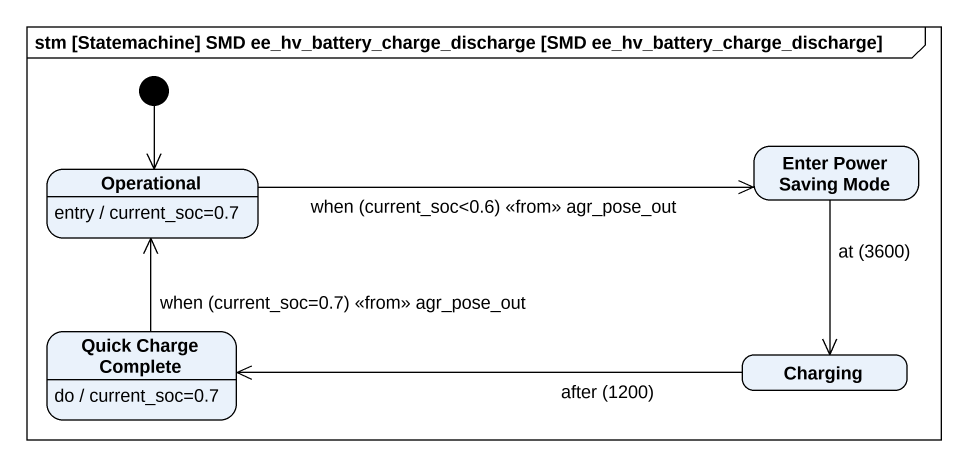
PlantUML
@startuml
mainframe stm [Statemachine] SMD ee_hv_battery_charge_discharge [SMD ee_hv_battery_charge_discharge]
hide empty description
state Operational
Operational : entry / current_soc=0.7
state "Enter Power Saving Mode" as Enter_Power_Saving_Mode
state "Quick Charge Complete" as Quick_Charge_Complete
Quick_Charge_Complete : do / current_soc=0.7
state Charging
[*] --> Operational
Operational -right-> Enter_Power_Saving_Mode : when (current_soc<0.6) <<from>> agr_pose_out
Enter_Power_Saving_Mode --> Charging : at (3600)
Quick_Charge_Complete -up-> Operational : when (current_soc=0.7) <<from>> agr_pose_out
Charging -left-> Quick_Charge_Complete : after (1200)
@enduml
